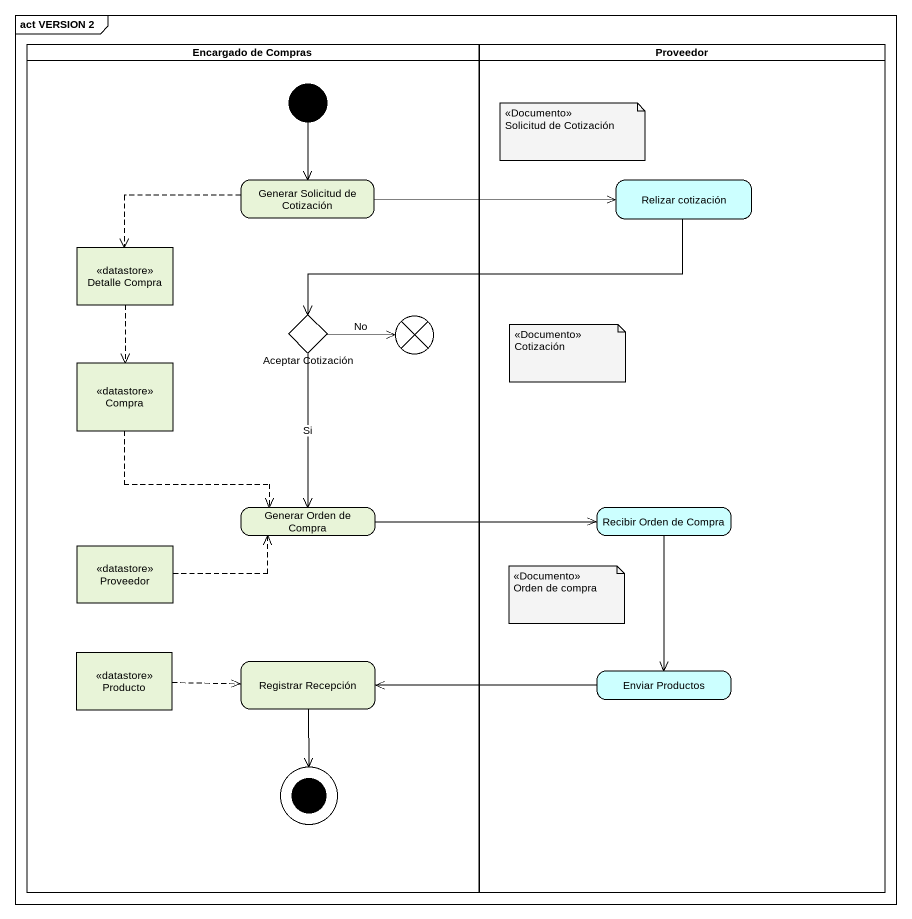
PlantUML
@startuml
mainframe act VERSION 2
hide empty description
state "Encargado de Compras" as Encargado_de_Compras <<partition>> {
  state "Generar Solicitud de Cotización" as Generar_Solicitud_de
  state "Detalle Compra" as Detalle_Compra <<datastore>>
  state "Aceptar Cotización" as Aceptar_Cotización <<choice>>
  state flowfinal1 <<end>>
  state Compra <<datastore>>
  state "Generar Orden de Compra" as Generar_Orden_de_Compra
  state "Proveedor" as Proveedor_2 <<datastore>>
  state Producto <<datastore>>
  state "Registrar Recepción" as Registrar_Recepción
  [*] --> Generar_Solicitud_de
  Registrar_Recepción --> [*]
}
state Proveedor <<partition>> {
  state "Relizar cotización" as Relizar_cotización #CCFFFF
  state "Recibir Orden de Compra" as Recibir_Orden_de_Compra #CCFFFF
  state "Enviar Productos" as Enviar_Productos #CCFFFF
}
Generar_Solicitud_de -right-> Relizar_cotización
Generar_Solicitud_de -left[dashed]-> Detalle_Compra
Relizar_cotización -left-> Aceptar_Cotización
Detalle_Compra -[dashed]-> Compra
Aceptar_Cotización -right-> flowfinal1 : No
Aceptar_Cotización --> Generar_Orden_de_Compra : Si
Compra -[dashed]-> Generar_Orden_de_Compra
Generar_Orden_de_Compra -right-> Recibir_Orden_de_Compra
Recibir_Orden_de_Compra --> Enviar_Productos
Proveedor_2 -right[dashed]-> Generar_Orden_de_Compra
Producto -right[dashed]-> Registrar_Recepción
Enviar_Productos -left-> Registrar_Recepción
note as N1
  <<Documento>>
  Solicitud de Cotización
end note
note as N2
  <<Documento>>
  Cotización
end note
note as N3
  <<Documento>>
  Orden de compra
end note
@enduml
